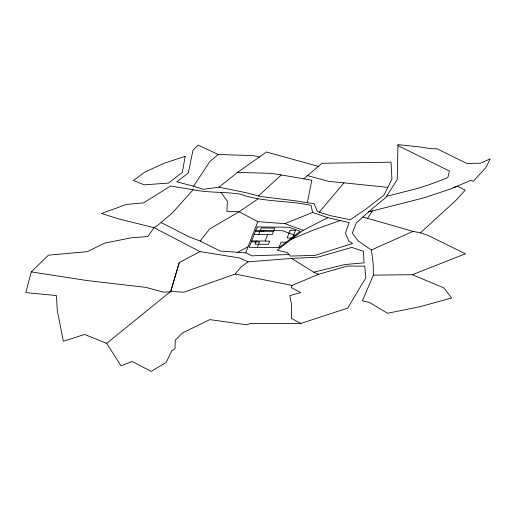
<?xml version="1.0" encoding="UTF-8"?>
<svg xmlns="http://www.w3.org/2000/svg" width="516" height="516" viewBox="0 0 516 516"><rect width="100%" height="100%" fill="white"/><g stroke="black" fill="none" stroke-linecap="round" stroke-linejoin="round"><path stroke-width="0.77" d="M373.39 275.157L362.355 300.854L369.443 302.44L387.529 313.27L420.256 306.627L451.674 297.996L443.67 287.799L412.29 274.699L373.39 275.157L373.158 263.45L371.43 249.996L358.252 241.049L352.305 233.097L356.246 222.951L371.417 209.431L385.794 197.499L397.23 179.587L397.952 144.59L419.443 146.912L431.241 148.692L437.187 148.814L466.87 163.495L480.499 163.166L490.2 158.896L485.956 167.506L473.198 181.432L470.966 180.329L449.907 189.191L423.958 197.841L368.656 211.895L372.455 210.863L367.54 218.339M307.33 202.672L311.825 180.232L281.252 174.937L271.287 173.37L237.495 172.389L219.016 187.185L203.336 189.333L193.584 186.179L176.788 181.825L188.269 173.06L192.965 150.253L198.06 145.048L218.191 154.51L252.879 155.58L259.477 156.98L266.379 151.988L318.411 166.371L321.874 163.269L391.025 162.192L391.941 179.084L383.917 195.216L366.128 208.915L350.287 219.771L330.795 215.746L317.353 211.579L314.27 203.749L295.378 200.808L261.025 196.564L245.171 192.507L219.016 187.185M327.763 217.668L303.131 230.33L277.189 250.189L287.27 252.563L290.366 256.071L315.121 255.375L352.563 243.455L348.816 241.133L345.456 233.187L349.093 222.551L327.763 217.668L312.657 212.45L311.006 205.342C287.58 200.163 262.954 202.433 240.211 194.132C224.589 191.7 208.625 192.92 193.126 189.765L172.247 213.018L158.012 225.092L154.058 227.646L147.86 236.515L130.812 237.876L104.664 243.12L87.23 251.666L48.42 255.181L31.289 271.893L25.8 292.611L56.425 295.552L57.263 310.464L63.32 341.205L84.643 334.478L106.677 343.366L120.989 365.792L132.199 361.471L151.117 371.41L166.184 362.477L171.731 350.796L175.001 348.816L175.24 340.199L182.632 332.82L209.844 319.617L246.674 324.796L250.054 323.59L300.944 323.435L347.668 308.116L365.85 277.814L364.715 266.153L347.468 266.037L318.533 274.28L292.185 285.438L235.173 274.06L183.915 292.204L170.738 291.392L106.677 343.366M170.738 291.392L179.291 262.496L199.956 251.602L239.45 257.929L248.093 261.851L291.521 258.426L317.83 257.174L351.783 247.416L363.419 251.266L364.051 262.863L345.036 264.502L313.702 272.19L291.521 258.426M179.291 262.496L170.583 291.869L163.398 292.12L145.854 287.386L86.888 280.53L31.289 271.893M292.185 285.438L291.372 287.689L300.673 292.559L289.805 295.629L291.65 304.872L291.553 318.456L300.944 323.435M303.131 230.33L284.897 223.641L257.781 221.648L245.68 252.892L220.113 251.015L200.137 241.03L188.65 236.631L161.127 222.519M256.233 240.959L254.981 244.197L268.455 244.332L269.707 241.095L251.673 240.914M258.748 234.477L261.257 227.995L274.731 228.13L272.222 234.612L254.182 234.432M257.4 247.396L259.516 241.933L251.305 241.849M263.94 230.517L263.534 231.561L255.323 231.478M265.147 241.049L267.656 234.567M278.963 247.615L281.078 242.152L286.128 242.204M193.584 186.179L209.799 161.579L218.191 154.51M200.137 241.03L209.625 228.969L239.14 211.76L257.852 199.041M235.173 274.06L240.856 267.178L248.093 261.851M319.256 212.147L344.004 182.858L387.697 187.353M258.4 195.977L281.252 174.937M362.929 217.023L413.013 231.368L420.476 232.819L455.673 200.569L465.226 190.14L457.357 186.25L453.429 187.83M303.782 178.839L318.411 166.371M237.495 172.389L259.477 156.98M237.683 252.305L248.035 246.809M371.43 249.996L413.013 231.368M291.585 239.166L313.135 230.188L340.167 220.506M284.897 223.641L312.657 212.45M412.29 274.699L465.438 253.808L428.338 235.528L420.476 232.819M386.548 196.319L417.192 188.54L428.68 184.87L444.27 179.039L447.856 177.536L449.442 171.054L397.926 145.577M288.992 254.517L251.937 255.859L245.745 252.717M255.73 230.433L282.4 230.704L295.075 235.354M260 231.233L273.474 231.368M344.004 182.858L328.66 181.361L307.413 175.595M193.126 189.765L170.538 186.005L143.596 202.859L126.394 204.465L101.542 213.501L119.235 219.074L154.058 227.646L199.956 251.602M313.702 272.19L318.533 274.28M257.781 221.648L239.14 211.76L226.892 211.341L227.375 201.137L220.777 192.275M185.173 156.284L182.354 172.305L168.551 183.083L144.248 184.825L133.451 180.529L144.809 172.131L163.972 163.333L185.173 156.284M257.084 226.937L249.189 247.312L279.059 247.615L300.28 231.368L289.07 227.259L257.084 226.937M290.147 230.239L287.135 238.018L292.52 238.07L295.533 230.291L290.147 230.239"/></g></svg>
